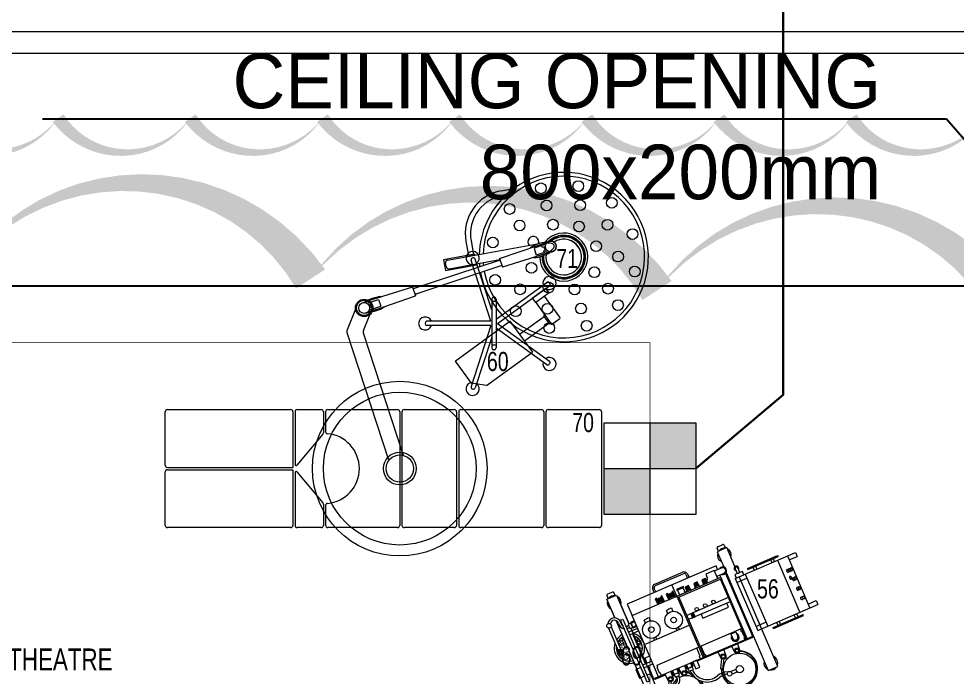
# Model space of a CAD drawing. Header units: metres. Extents: x 75097 to 220695, y -1557923 to -1361206.
# Drawn here: x 101604 to 105905, y -1457029 to -1454014 of the extents above; entities that cross this region are included whole.
import ezdxf
from ezdxf import colors
from ezdxf.entities.mleader import LeaderData, LeaderLine
from ezdxf.math import Vec2, Vec3

# ---------------------------------------------------------------- set-up
doc = ezdxf.new("R2010")
doc.units = ezdxf.units.M
doc.layers.get('0').update_dxf_attribs({"lineweight": 0})
for name, color, linetype, lineweight in [('A-100 - Copy$0$72_EGR_BASE_TEXT', 8, 'Continuous', 0), ('A-100 - Copy$0$Medical Equipment and Furniture', 8, 'Continuous', 0), ('A-100 - Copy$0$Medical Equipment and Furniture1', 8, 'Continuous', 5), ('A-100 - Copy$0$Walls', 8, 'Continuous', 0), ('E-LG', 245, 'Continuous', 30)]:
    doc.layers.add(name, color=color, linetype=linetype, lineweight=lineweight)
doc.layers.add('A-100 - Copy$0$axes', color=8, linetype='Continuous')
doc.layers.add('E-POWR', color=7, linetype='Continuous', lineweight=9, true_color=0x4e7e3e)
doc.layers.add('REV 01', color=7, linetype='Continuous', lineweight=0, true_color=0xe41b4d)
doc.styles.add('A-100 - Copy$0$X3G_ENTITY_257CFD', font='swisscl.ttf', dxfattribs={"height": 200})
doc.styles.add('A-100 - Copy$0$X3G_ENTITY_2587EA', font='swisscl.ttf', dxfattribs={"height": 200})
doc.styles.get("Standard").update_dxf_attribs({"font": 'GOTHIC.TTF'})

# ---------------------------------------------------------------- blocks, each defined once
blk = doc.blocks.new('FLOOR BOX')
at = {"layer": 'E-POWR'}
h = blk.add_hatch(color=256, dxfattribs=at)
h.dxf.hatch_style = 1
h.paths.add_polyline_path([(0, 300), (0, 0), (300, 0), (300, 300)])
h.paths.add_polyline_path([(0, -300), (0, 0), (-300, 0), (-300, -300)])
blk.add_lwpolyline([(-300, 300), (300, 300), (300, -300), (-300, -300)], close=True, dxfattribs=at)
for points in [[(0, 300), (0, -300)], [(-300, 0), (300, 0)]]:
    blk.add_lwpolyline(points, dxfattribs=at)
blk = doc.blocks.new('A-100 - Copy$0$ANAESTHESIA UNIT')
at = {"layer": 'A-100 - Copy$0$Medical Equipment and Furniture'}
h = blk.add_hatch(dxfattribs=at)
h.set_pattern_fill('AR-CONC', color=256, scale=2, angle=-66.7122, style=0)
h.set_pattern_definition([(343.28783904, (128984.663, 1067359.114), (4.51858945, -13.67268625), [1.5, -16.5]), (288.287839, (128984.663, 1067359.114), (12.72111721, 8.49653767), [1.2, -13.2]), (33.739239, (128985.04, 1067357.975), (17.23970249, -5.17616198), [1.2748038, -14.02284224]), (339.472039, (128988.337, 1067360.695), (5.39800216, -20.9146258), [2.25, -24.75]), (29.923439, (128988.787, 1067358.953), (25.28552427, -9.46795977), [1.91220576, -21.03426]), (284.472039, (128988.337, 1067360.695), (25.28553167, -9.46794003), [1.8, -19.8]), (314.28783904, (128988.209, 1067358.463), (-2.67660245, -14.14905648), [1.5, -16.5]), (259.287839, (128988.209, 1067358.463), (15.24534301, 1.26391928), [1.2, -13.2]), (4.739239, (128987.986, 1067357.284), (12.56873042, -12.8851469), [1.2748038, -14.02284224]), (330.78783904, (128984.663, 1067359.114), (6.211610037, 2.40881148), [0, -13.04, 0, -13.4, 0, -13.25]), (300.78783904, (128984.663, 1067359.114), (9.325676027, -1.71412912), [0, -7.64, 0, -12.74, 0, -5.05]), (260.78783904, (128982.8996, 1067363.2107), (3.806593254, -9.984983427), [0, -5, 0, -15.6, 0, -20.7]), (250.78783904, (128982.109, 1067365.048), (6.450248727, -9.92195231), [0, -6.5, 0, -10.36, 0, -14.7])])
h.paths.add_polyline_path([(-837085.1, -413781, 0.202653), (-837131.8, -413781.3, 0.202653), (-837164.2, -413815)])
edge = h.paths.add_edge_path(flags=0)
edge.add_arc((-837088.9, -413877.5), 13.4, -66.7122, 113.2878)
edge.add_arc((-837088.9, -413877.5), 13.4, 113.2878, 293.2878)
edge = h.paths.add_edge_path()
edge.add_line((-837096.8, -413888.3), (-837114.7, -413896))
edge.add_arc((-837108.1, -413836.4), 60, 263.7134, 377.5769)
edge.add_line((-837050.9, -413818.3), (-837160.6, -413865.5))
edge.add_arc((-837108.1, -413836.4), 60, 208.9988, 243.3545)
edge.add_line((-837135, -413890), (-837102.1, -413875.9))
edge.add_arc((-837088.9, -413877.5), 13.4, 172.8709, 233.7048)
for p, q in [((-837023.9, -413155.9), (-837435.3, -413333)), ((-837005, -413199.8), (-837023.9, -413155.9)), ((-837454.1, -413393.1), (-837005, -413199.8)), ((-837450.3, -413396), (-837162.3, -413272)), ((-837149.7, -413301.2), (-837163.9, -413268.2)), ((-837161.1, -413274.7), (-837156.2, -413272.6)), ((-837156.2, -413272.6), (-837047.5, -413525.2)), ((-837444.2, -413312.2), (-837459.5, -413318.8)), ((-837429.1, -413347.3), (-837444.2, -413312.2)), ((-837151.8, -413296.3), (-837424.9, -413413.8)), ((-837422.8, -413418.8), (-837149.7, -413301.2)), ((-837187.6, -413321.9), (-837157.8, -413309)), ((-837157.8, -413309), (-837156.3, -413312.6)), ((-837156.3, -413312.6), (-837149.2, -413309.5)), ((-837149.2, -413309.5), (-837152.3, -413302.3)), ((-837149.7, -413301.2), (-837151.8, -413296.3)), ((-837067.5, -413492.1), (-837149.7, -413301.2)), ((-837481.4, -413352.8), (-837568.3, -413390.2)), ((-837454.4, -413330.7), (-837476, -413340)), ((-837470.9, -413351.7), (-837449.3, -413342.4)), ((-837459.5, -413318.8), (-837444.4, -413353.8)), ((-837449.3, -413342.4), (-837454.4, -413330.7)), ((-837444.4, -413353.8), (-837429.1, -413347.3)), ((-837116.1, -413513), (-837198.2, -413322.1)), ((-837192.3, -413319.6), (-837189.2, -413326.8)), ((-837189.2, -413326.8), (-837186.1, -413325.4)), ((-837186.1, -413325.4), (-837187.6, -413321.9)), ((-837181.7, -413350.7), (-837185.3, -413352.2)), ((-837182.6, -413348.6), (-837162.1, -413339.7)), ((-837172.6, -413371.9), (-837182.6, -413348.6)), ((-837132, -413342.3), (-837100.2, -413332.1)), ((-837120, -413370.1), (-837090.7, -413354.1)), ((-837000.4, -413372.5), (-837011.1, -413347.6)), ((-836988, -413367.1), (-836998.7, -413342.2)), ((-837579.6, -413402), (-837565.8, -413396.1)), ((-837568.3, -413390.2), (-837549.4, -413434.1)), ((-837549.4, -413434.1), (-837479.7, -413404.1)), ((-837454.1, -413393.1), (-837416.4, -413376.8)), ((-837450.1, -413402.9), (-837436.1, -413435.7)), ((-837371, -413390.6), (-837404.3, -413405)), ((-837339.7, -413383), (-837257.5, -413573.9)), ((-837320.5, -413374.7), (-837238.4, -413565.6)), ((-837173.8, -413369), (-837177.4, -413370.5)), ((-837172.6, -413371.9), (-837152, -413363.1)), ((-837105, -413405.1), (-837073.2, -413394.8)), ((-837013.6, -413408), (-837058.5, -413401.3)), ((-837572.3, -413431.6), (-837582.2, -413408.6)), ((-837552, -413428.2), (-837565.7, -413434.2)), ((-837467.4, -413432.1), (-837484.2, -413439.4)), ((-837484.2, -413439.4), (-837309.1, -413846.3)), ((-837461.2, -413446.5), (-837475.3, -413413.8)), ((-837426.6, -413431.6), (-837462.9, -413447.2)), ((-837462.9, -413447.2), (-837446.1, -413486.3)), ((-837436.1, -413435.7), (-837461.2, -413446.5)), ((-837432.7, -413417.2), (-837442.2, -413421.3)), ((-837432.7, -413417.2), (-837424.9, -413413.8)), ((-837257.6, -413824.2), (-837432.7, -413417.2)), ((-837345.6, -413619.7), (-837432.7, -413417.2)), ((-837424.9, -413413.8), (-837422.8, -413418.8)), ((-837424.9, -413413.8), (-837337.7, -413616.3)), ((-837093, -413432.9), (-837063.7, -413416.9)), ((-837060.6, -413414.5), (-837014.3, -413418.2)), ((-837014.3, -413418.2), (-837013.6, -413408)), ((-837014.3, -413418.2), (-837014, -413413.7)), ((-837446.1, -413486.3), (-837432.1, -413480.3)), ((-837412.1, -413480.6), (-837427.3, -413488.2)), ((-837427.3, -413488.2), (-837420.4, -413504.1)), ((-837426.6, -413489.8), (-837411.3, -413482.6)), ((-837425.4, -413492.6), (-837410, -413485.6)), ((-837423.8, -413496.2), (-837408.3, -413489.5)), ((-837404.5, -413498.4), (-837412.1, -413480.6)), ((-837412.1, -413480.6), (-837403.9, -413499.6)), ((-837080.3, -413489.1), (-837073.2, -413486)), ((-837078.8, -413492.6), (-837080.3, -413489.1)), ((-837073.2, -413486), (-837070.1, -413493.2)), ((-837422.3, -413499.8), (-837406.7, -413493.3)), ((-837421.1, -413502.6), (-837405.3, -413496.4)), ((-837420.4, -413504.1), (-837404.5, -413498.4)), ((-837396, -413518.2), (-837411.1, -413525.8)), ((-837411.1, -413525.8), (-837404.2, -413541.7)), ((-837410.4, -413527.3), (-837395.1, -413520.1)), ((-837409.2, -413530.1), (-837393.8, -413523.2)), ((-837407.7, -413533.7), (-837392.2, -413527)), ((-837406.1, -413537.3), (-837390.5, -413530.9)), ((-837403.9, -413499.6), (-837398.3, -413497.2)), ((-837390.9, -413514.5), (-837396.5, -413516.9)), ((-837396.5, -413516.9), (-837387.8, -413537.2)), ((-837388.3, -413535.9), (-837396, -413518.2)), ((-837382.1, -413534.8), (-837390.9, -413514.5)), ((-837345.6, -413619.7), (-837064.6, -413498.8)), ((-837340.6, -413609.6), (-837067.5, -413492.1)), ((-837117.6, -413509.4), (-837078.8, -413492.6)), ((-837029.9, -413709.8), (-837112, -413519.2)), ((-837070.8, -413511.7), (-837108.3, -413527.8)), ((-837069.5, -413514.8), (-837070.8, -413511.7)), ((-837059.6, -413510.5), (-837069.5, -413514.8)), ((-837059.6, -413510.5), (-837067.5, -413492.1)), ((-837059.6, -413510.5), (-836982.6, -413689.5)), ((-837020.9, -413513.8), (-837052.4, -413527.3)), ((-837052.4, -413527.3), (-837044.4, -413545.8)), ((-837044.4, -413545.8), (-837013, -413532.2)), ((-837013, -413532.2), (-837020.9, -413513.8)), ((-837448.5, -413570.7), (-837431, -413563.1)), ((-837445.1, -413577.5), (-837427.9, -413570.1)), ((-837404.9, -413540.1), (-837389.2, -413534)), ((-837404.2, -413541.7), (-837388.3, -413535.9)), ((-837379.1, -413557.4), (-837394.2, -413565)), ((-837394.2, -413565), (-837387.3, -413580.9)), ((-837393.5, -413566.6), (-837378.2, -413559.4)), ((-837392.3, -413569.4), (-837376.9, -413562.5)), ((-837390.8, -413573), (-837375.3, -413566.3)), ((-837389.2, -413576.6), (-837373.6, -413570.2)), ((-837388, -413579.4), (-837372.3, -413573.2)), ((-837387.8, -413537.2), (-837382.1, -413534.8)), ((-837387.3, -413580.9), (-837371.4, -413575.2)), ((-837374, -413553.7), (-837379.6, -413556.2)), ((-837379.6, -413556.2), (-837370.9, -413576.4)), ((-837371.4, -413575.2), (-837379.1, -413557.4)), ((-837365.2, -413574), (-837374, -413553.7)), ((-837370.9, -413576.4), (-837365.2, -413574)), ((-837255.5, -413536.7), (-837266, -413542.1)), ((-837266, -413542.1), (-837261.3, -413553.2)), ((-837265.6, -413543.2), (-837254.9, -413538.1)), ((-837264.7, -413545.1), (-837253.9, -413540.3)), ((-837263.7, -413547.6), (-837252.8, -413543)), ((-837262.6, -413550.1), (-837251.6, -413545.7)), ((-837261.7, -413552.1), (-837250.7, -413547.8)), ((-837261.3, -413553.2), (-837250.1, -413549.2)), ((-837251.9, -413534.2), (-837255.8, -413535.9)), ((-837255.8, -413535.9), (-837249.7, -413550.1)), ((-837250.1, -413549.2), (-837255.5, -413536.7)), ((-837245.8, -413548.4), (-837251.9, -413534.2)), ((-837249.7, -413550.1), (-837245.8, -413548.4)), ((-837124.7, -413767), (-837212.7, -413562.5)), ((-837041.6, -413552.3), (-837026.4, -413545.7)), ((-837039.8, -413556.6), (-837024.5, -413550)), ((-837039.5, -413543.7), (-837036.7, -413550.2)), ((-837031.9, -413574.7), (-837016.7, -413568.2)), ((-837030.1, -413579), (-837014.9, -413572.4)), ((-837028, -413584), (-836996.2, -413573.7)), ((-837013.8, -413569.4), (-837023.4, -413547)), ((-837010.1, -413543.1), (-837022.7, -413548.5)), ((-837022.7, -413548.5), (-837014.4, -413567.9)), ((-837014.4, -413567.9), (-837001.8, -413562.4)), ((-837001.8, -413562.4), (-837010.1, -413543.1)), ((-836981.9, -413544.2), (-837004.5, -413576.4)), ((-836974.2, -413536.5), (-837001.3, -413575.4)), ((-837401.2, -413720), (-837455.9, -413592.8)), ((-837394.2, -413717), (-837448.9, -413589.8)), ((-837386.2, -413587.6), (-837389.7, -413589.2)), ((-837389.7, -413589.2), (-837376.3, -413620.3)), ((-837372.8, -413618.8), (-837386.2, -413587.6)), ((-837362.4, -413580.5), (-837385, -413590.3)), ((-837385, -413590.3), (-837373.9, -413616.1)), ((-837376.3, -413620.3), (-837372.8, -413618.8)), ((-837373.9, -413616.1), (-837351.3, -413606.4)), ((-837351.3, -413606.4), (-837362.4, -413580.5)), ((-837337.7, -413616.3), (-837345.6, -413619.7)), ((-837016, -413611.8), (-836986.7, -413595.8)), ((-837014.3, -413615.8), (-836999, -413609.2)), ((-837012.5, -413620), (-836997.2, -413613.5)), ((-837011.3, -413609.2), (-837009.4, -413613.6)), ((-836992.3, -413610.7), (-836996.5, -413601.1)), ((-836986.4, -413632.9), (-836996.1, -413610.5)), ((-836982.8, -413606.6), (-836995.4, -413612)), ((-836995.4, -413612), (-836987.1, -413631.3)), ((-836974.5, -413625.9), (-836982.8, -413606.6)), ((-836896.4, -413614.1), (-836907.1, -413589.3)), ((-836884, -413608.8), (-836894.7, -413583.9)), ((-837345.6, -413619.7), (-837397.1, -413641.9)), ((-837343, -413625.7), (-837368.9, -413636.9)), ((-837368.9, -413636.9), (-837366.6, -413642)), ((-837366.6, -413642), (-837340.8, -413630.9)), ((-837345.9, -413634.6), (-837361, -413642.2)), ((-837361, -413642.2), (-837354.1, -413658.1)), ((-837360.3, -413643.8), (-837345, -413636.5)), ((-837359.1, -413646.6), (-837343.7, -413639.6)), ((-837332, -413651.2), (-837357.9, -413662.3)), ((-837357.9, -413662.3), (-837355.7, -413667.5)), ((-837357.6, -413650.2), (-837342, -413643.5)), ((-837356, -413653.7), (-837340.4, -413647.3)), ((-837355.7, -413667.5), (-837329.8, -413656.3)), ((-837354.8, -413656.5), (-837339.1, -413650.4)), ((-837354.1, -413658.1), (-837338.2, -413652.4)), ((-837337.7, -413653.6), (-837346.4, -413633.3)), ((-837338.2, -413652.4), (-837345.9, -413634.6)), ((-837340.8, -413630.9), (-837343, -413625.7)), ((-837329.8, -413656.3), (-837332, -413651.2)), ((-837276.8, -413636.9), (-837290.2, -413642.6)), ((-837266.8, -413660.2), (-837280.1, -413665.9)), ((-837199.2, -413830.1), (-836806.4, -413661)), ((-837004.6, -413638.2), (-836989.4, -413631.7)), ((-837002.8, -413642.5), (-836987.5, -413635.9)), ((-837000.9, -413646.8), (-836969.2, -413636.5)), ((-836997.9, -413640.4), (-836995.8, -413645.1)), ((-836989, -413674.6), (-836959.7, -413658.6)), ((-836987.1, -413631.3), (-836974.5, -413625.9)), ((-836980.1, -413639.2), (-836984, -413630)), ((-836978.2, -413639.4), (-836980.1, -413639.2)), ((-836956.6, -413656.2), (-836910.3, -413659.8)), ((-836933.9, -413646), (-836954.5, -413643)), ((-836910.3, -413659.8), (-836910, -413655.4)), ((-836806.4, -413661), (-836787.6, -413704.9)), ((-837321.3, -413676), (-837347.2, -413687.2)), ((-837347.2, -413687.2), (-837345, -413692.3)), ((-837345, -413692.3), (-837319.1, -413681.2)), ((-837324.2, -413684.9), (-837339.3, -413692.5)), ((-837339.3, -413692.5), (-837332.5, -413708.4)), ((-837338.7, -413694), (-837323.4, -413686.8)), ((-837337.5, -413696.9), (-837322.1, -413689.9)), ((-837310.4, -413701.5), (-837336.3, -413712.6)), ((-837335.9, -413700.4), (-837320.4, -413693.8)), ((-837334.4, -413704), (-837318.7, -413697.6)), ((-837333.2, -413706.8), (-837317.4, -413700.7)), ((-837332.5, -413708.4), (-837316.6, -413702.6)), ((-837316, -413703.9), (-837324.8, -413683.6)), ((-837316.6, -413702.6), (-837324.2, -413684.9)), ((-837319.1, -413681.2), (-837321.3, -413676)), ((-837308.2, -413706.6), (-837310.4, -413701.5)), ((-836976.6, -413703.3), (-837257.6, -413824.2)), ((-836787.6, -413704.9), (-837233.9, -413897)), ((-836991.1, -413696.9), (-837019.9, -413709.3)), ((-836982.6, -413689.5), (-836992.5, -413693.7)), ((-836992.5, -413693.7), (-836991.1, -413696.9)), ((-836984.3, -413672), (-836963.5, -413720.2)), ((-836982.6, -413689.5), (-836964.5, -413731.5)), ((-837365.2, -413715.8), (-837380.5, -413722.4)), ((-837362.2, -413722.8), (-837377.5, -413729.4)), ((-837336.3, -413712.6), (-837334, -413717.8)), ((-837334, -413717.8), (-837308.2, -413706.6)), ((-837232.8, -413739.1), (-837246.2, -413744.8)), ((-837240.6, -413866.1), (-836956.7, -413743.9)), ((-837071.7, -413744.2), (-837059.5, -413772.4)), ((-837035.9, -413728.8), (-837048.2, -413734.1)), ((-837048.2, -413734.1), (-837030.3, -413775.6)), ((-837018, -413770.3), (-837035.9, -413728.8)), ((-837021.3, -413706.1), (-837029.9, -413709.8)), ((-837026.4, -413750.7), (-836967.2, -413725.2)), ((-837025, -413754), (-836991.8, -413739.7)), ((-837019.9, -413709.3), (-837021.3, -413706.1)), ((-836984.8, -413756), (-836993.2, -413736.4)), ((-836963.5, -413720.2), (-836968.4, -413722.4)), ((-836956.7, -413743.9), (-836952.3, -413754.2)), ((-836952.3, -413754.2), (-837236.2, -413876.4)), ((-837222.8, -413762.4), (-837236.1, -413768.2)), ((-837036, -413762.3), (-837175.2, -413822.2)), ((-837062.2, -413766.1), (-837038.7, -413756)), ((-837030.3, -413775.6), (-837018, -413770.3)), ((-836980.3, -413766.2), (-837019.9, -413783.2)), ((-837019.9, -413783.2), (-837009.6, -413807.2)), ((-837011.9, -413801.8), (-836972.3, -413784.8)), ((-837009.6, -413807.2), (-836970, -413790.2)), ((-836970, -413790.2), (-836980.3, -413766.2)), ((-837309.1, -413846.3), (-837257.6, -413824.2)), ((-837206.8, -413802.3), (-837233.5, -413813.8)), ((-837233.5, -413813.8), (-837227, -413829.1)), ((-837229.3, -413812), (-837222.7, -413827.2)), ((-837223.9, -413830.2), (-837201.5, -413820.5)), ((-837203.1, -413821.2), (-837222.4, -413829.5)), ((-837222.4, -413829.5), (-837216.9, -413842.2)), ((-837216.9, -413842.2), (-837197.6, -413833.8)), ((-837211.1, -413804.2), (-837204.5, -413819.4)), ((-837206.8, -413802.3), (-837200.2, -413817.6)), ((-837197.6, -413833.8), (-837203.1, -413821.2)), ((-837187.4, -413794), (-837198.5, -413798.8)), ((-837198.5, -413798.8), (-837180.6, -413840.3)), ((-837169.5, -413835.5), (-837187.4, -413794)), ((-837350.9, -413895.4), (-837217.9, -413838.1)), ((-837350.9, -413895.4), (-837218.6, -413838.4)), ((-837350.9, -413895.4), (-837281.2, -413865.4)), ((-837236.2, -413876.4), (-837240.6, -413866.1)), ((-837205.2, -413920.2), (-837102.1, -413875.9)), ((-837180.6, -413840.3), (-837169.5, -413835.5)), ((-837364.8, -413913.7), (-837354.9, -413936.7)), ((-837348.4, -413901.2), (-837362.2, -413907.2)), ((-837332, -413939.3), (-837350.9, -413895.4)), ((-837245.1, -413901.9), (-837332, -413939.3)), ((-837246.4, -413902.4), (-837332, -413939.3)), ((-837199.8, -413932.7), (-837096.8, -413888.3)), ((-837348.3, -413939.3), (-837334.5, -413933.4))]:
    blk.add_line(p, q, dxfattribs=at)
for points in [[(-837313.8, -413390.4), (-837263.1, -413508), (-837245.4, -413500.4), (-837296, -413382.8)], [(-837193.2, -413608), (-837188.5, -413618.7), (-837197.7, -413622.7), (-837202.3, -413611.9)], [(-837144.3, -413721.5), (-837148.9, -413710.8), (-837158.1, -413714.7), (-837153.5, -413725.5)]]:
    blk.add_lwpolyline(points, close=True, dxfattribs=at)
for centre, radius in [((-837011, -413330.9), 74.5), ((-837011, -413330.9), 16.7), ((-837096.5, -413343.5), 12.1), ((-837096.5, -413343.5), 7.8), ((-837069.5, -413406.3), 12.1), ((-837069.5, -413406.3), 7.8), ((-836990.9, -413377.4), 10.7), ((-837319.3, -413451.2), 8.23), ((-837303.1, -413488.7), 8.23), ((-837286.2, -413528), 8.23), ((-836992.5, -413585.2), 12.1), ((-836906.9, -413572.5), 16.7), ((-837236.8, -413633.5), 40.2), ((-836992.5, -413585.2), 7.8), ((-836886.9, -413619.1), 10.7), ((-837236.8, -413633.5), 12.7), ((-836965.5, -413648), 12.1), ((-836965.5, -413648), 7.8), ((-837192.8, -413735.7), 40.2), ((-837192.8, -413735.7), 12.7), ((-837088.9, -413877.5), 13.4), ((-837088.9, -413877.5), 10.4), ((-837088.9, -413877.5), 7.39), ((-837088.9, -413877.5), 4.39), ((-837210.1, -413929.7), 10.7)]:
    blk.add_circle(centre, radius, dxfattribs=at)
for centre, radius, start, end in [((-837039.8, -413188.7), 32, 71.503, 155.0727), ((-837039.8, -413188.7), 32, 352.8615, 53.7142), ((-837039.8, -413188.7), 32, 251.503, 335.0727), ((-837011.7, -413331.8), 83.3, 268.4121, 179.8511), ((-837011.7, -413331.8), 81.3, 268.4121, 180.1446), ((-837473.5, -413345.9), 10.6, 60.399, 346.1767), ((-837473.5, -413345.9), 6.39, 113.2878, 293.2878), ((-837157, -413351.4), 18.2, 247.616, 158.9597), ((-837157, -413351.4), 15.5, 258.4019, 148.1738), ((-837157, -413351.4), 12.7, 293.2878, 113.2878), ((-837577.6, -413406.6), 5, 113.2878, 203.2878), ((-837533.5, -413401.2), 32, 172.8615, 233.7142), ((-837533.5, -413401.2), 32, 71.503, 155.0727), ((-837462.7, -413408.4), 17.5, 344.6466, 241.9291), ((-837462.7, -413408.4), 13.7, 23.2878, 203.2878), ((-836921.1, -413382.4), 78.1, 184.2066, 220.0922), ((-836921.1, -413382.4), 67.1, 184.2066, 220.0922), ((-837567.7, -413429.6), 5, 203.2878, 293.2878), ((-837533.5, -413401.2), 32, 251.503, 335.0727), ((-837037.2, -413480.1), 73.6, 293.2878, 40.0922), ((-837037.2, -413480.1), 84.6, 293.2878, 40.0922), ((-837422.5, -413502.8), 24.5, 28.0216, 113.2878), ((-836907.7, -413573.5), 83.3, 268.4121, 126.0373), ((-836906.9, -413572.5), 74.5, 284.0964, 207.5657), ((-836907.7, -413573.5), 81.3, 271.6541, 128.1132), ((-837439.8, -413585.9), 17.5, 119.8078, 203.2878), ((-837025.5, -413547.9), 2.32, 296.0546, 110.5211), ((-837040, -413567.4), 23.3, 358.1142, 48.4615), ((-837015.9, -413570.4), 2.32, 296.0546, 110.5211), ((-837439.8, -413585.9), 9.86, 121.9774, 203.2878), ((-836998.2, -413611.4), 2.32, 296.0546, 110.5211), ((-837012.6, -413630.9), 23.3, 358.1142, 48.4615), ((-836962.2, -413637.6), 32.5, 11.9518, 125.1185), ((-836962.2, -413637.6), 21.5, 11.9518, 127.577), ((-836906.9, -413572.5), 74.5, 216.3512, 245.1224), ((-837236.8, -413633.5), 54.2, 189.7282, 216.8474), ((-836988.6, -413633.8), 2.32, 296.0546, 110.5211), ((-836911.9, -413625.1), 30.3, 195.3518, 349.2952), ((-836911.9, -413625.1), 19.3, 197.3526, 349.2548), ((-836822.4, -413693.9), 32, 71.503, 155.0727), ((-836822.4, -413693.9), 32, 352.8615, 53.7142), ((-837384.6, -413712.9), 18, 203.247, 293.2878), ((-837384.6, -413712.9), 10.4, 203.234, 293.2878), ((-837192.8, -413735.7), 54.2, 189.7282, 216.8474), ((-836822.4, -413693.9), 32, 251.503, 335.0727), ((-837108.1, -413836.4), 70, 59.9654, 166.6103), ((-837108.1, -413836.4), 60, 67.4637, 159.112), ((-837224.9, -413828.1), 2.32, 206.0546, 20.5211), ((-837221.9, -413804), 23.3, 268.1142, 318.4615), ((-837202.4, -413818.4), 2.32, 206.0546, 20.5211), ((-837108.1, -413836.4), 70, 251.4874, 18.3949), ((-837108.1, -413836.4), 60, 263.7134, 17.5769), ((-837316.1, -413906.4), 32, 71.503, 155.0727), ((-837216, -413904.8), 30.5, 105.5979, 263.7592), ((-837228.7, -413854.5), 21.5, 281.9518, 330.3464), ((-837228.7, -413854.5), 32.5, 281.9518, 351.4347), ((-837228.7, -413854.5), 21.5, 7.1709, 37.577), ((-837228.7, -413854.5), 32.5, 12.7094, 35.1185), ((-837108.1, -413836.4), 70, 208.1808, 236.7732), ((-837108.1, -413836.4), 60, 208.9988, 243.3545), ((-837360.2, -413911.8), 5, 113.2878, 203.2878), ((-837316.1, -413906.4), 32, 172.8615, 233.7142), ((-837316.1, -413906.4), 32, 251.503, 335.0727), ((-837216.2, -413904.7), 19.3, 107.3526, 259.2548), ((-837350.3, -413934.7), 5, 203.2878, 293.2878)]:
    blk.add_arc(centre, radius, start, end, dxfattribs=at)
blk = doc.blocks.new('A-100 - Copy$0$ME17423-P')
at = {"layer": 'A-100 - Copy$0$Medical Equipment and Furniture1'}
for p, q in [((0.26, 0), (0, 0)), ((0, 0), (0, -0.3)), ((0.02, 0), (0.02, -0.05)), ((0.24, 0), (0.24, -0.05)), ((0.26, 0), (0.26, -0.3)), ((0.24, -0.02), (0.02, -0.02)), ((-0.02, -0.07), (-0.02, -0.22)), ((-0.02, -0.07), (-0.015, -0.07)), ((-0.015, -0.07), (-0.015, -0.22)), ((0.26, -0.05), (0, -0.05)), ((0.275, -0.07), (0.275, -0.22)), ((0.28, -0.07), (0.275, -0.07)), ((0.28, -0.07), (0.28, -0.22)), ((-0.015, -0.095), (0, -0.095)), ((-0.015, -0.1075), (0, -0.1075)), ((0.275, -0.095), (0.26, -0.095)), ((0.275, -0.1075), (0.26, -0.1075)), ((-0.015, -0.1825), (0, -0.1825)), ((-0.015, -0.195), (0, -0.195)), ((0.26, -0.21), (0, -0.21)), ((0.275, -0.1825), (0.26, -0.1825)), ((0.275, -0.195), (0.26, -0.195)), ((-0.02, -0.22), (-0.015, -0.22)), ((0.28, -0.22), (0.275, -0.22)), ((0.26, -0.26), (0, -0.26)), ((0.02, -0.3), (0, -0.3)), ((0.02, -0.26), (0.02, -0.3)), ((0.24, -0.26), (0.24, -0.3)), ((0.26, -0.3), (0.24, -0.3))]:
    blk.add_line(p, q, dxfattribs=at)
for points in [[(0.0623, -0.2435, -0.14448), (0.0618, -0.2451, -0.107176), (0.0603, -0.2466, -0.077753), (0.0582, -0.2475, -0.064938), (0.0555, -0.2479, -0.064938), (0.0528, -0.2475, -0.077753), (0.0508, -0.2466, -0.107176), (0.0492, -0.2451, -0.14448), (0.0488, -0.2435, -0.14448), (0.0492, -0.242, -0.107176), (0.0508, -0.2405, -0.077753), (0.0528, -0.2396, -0.064938), (0.0555, -0.2392, -0.064938), (0.0582, -0.2396, -0.077753), (0.0603, -0.2405, -0.107176), (0.0618, -0.242, -0.14448)], [(0.0623, -0.2529, -0.14448), (0.0618, -0.2544, -0.107176), (0.0603, -0.2559, -0.077753), (0.0582, -0.2568, -0.064938), (0.0555, -0.2572, -0.064938), (0.0528, -0.2568, -0.077753), (0.0508, -0.2559, -0.107176), (0.0492, -0.2544, -0.14448), (0.0488, -0.2529, -0.14448), (0.0492, -0.2513, -0.107176), (0.0508, -0.2498, -0.077753), (0.0528, -0.2489, -0.064938), (0.0555, -0.2485, -0.064938), (0.0582, -0.2489, -0.077753), (0.0603, -0.2498, -0.107176), (0.0618, -0.2513, -0.14448)]]:
    blk.add_lwpolyline(points, format="xyb", close=True, dxfattribs=at)
for centre, radius, start, end in [((0.0991, -0.2435), 0.00284, 147.1153, 180), ((0.0991, -0.2435), 0.00284, 180, 212.8847), ((0.0991, -0.2529), 0.00284, 147.1153, 180), ((0.0991, -0.2529), 0.00284, 180, 212.8847), ((0.101, -0.2447), 0.00507, 122.6457, 147.1153), ((0.101, -0.2423), 0.00507, 212.8847, 237.3543), ((0.101, -0.2541), 0.00507, 122.6457, 147.1153), ((0.101, -0.2517), 0.00507, 212.8847, 237.3543), ((0.1022, -0.2467), 0.00735, 104.8618, 122.6457), ((0.1022, -0.2404), 0.00735, 237.3543, 255.1382), ((0.1022, -0.256), 0.00735, 104.8618, 122.6457), ((0.1022, -0.2497), 0.00735, 237.3543, 255.1382), ((0.103, -0.2497), 0.0105, 90, 104.8618), ((0.103, -0.2374), 0.0105, 255.1382, 270), ((0.103, -0.259), 0.0105, 90, 104.8618), ((0.103, -0.2467), 0.0105, 255.1382, 270), ((0.103, -0.2497), 0.0105, 75.1382, 90), ((0.103, -0.2374), 0.0105, 270, 284.8618), ((0.103, -0.259), 0.0105, 75.1382, 90), ((0.103, -0.2467), 0.0105, 270, 284.8618), ((0.1039, -0.2467), 0.00735, 57.3543, 75.1382), ((0.1039, -0.2404), 0.00735, 284.8618, 302.6457), ((0.1039, -0.256), 0.00735, 57.3543, 75.1382), ((0.1039, -0.2497), 0.00735, 284.8618, 302.6457), ((0.1051, -0.2447), 0.00507, 32.8847, 57.3543), ((0.1051, -0.2423), 0.00507, 302.6457, 327.1153), ((0.1051, -0.2541), 0.00507, 32.8847, 57.3543), ((0.1051, -0.2517), 0.00507, 302.6457, 327.1153), ((0.107, -0.2435), 0.00284, 0, 32.8847), ((0.107, -0.2435), 0.00284, 327.1153, 360), ((0.107, -0.2529), 0.00284, 0, 32.8847), ((0.107, -0.2529), 0.00284, 327.1153, 360), ((0.1475, -0.2435), 0.00284, 147.1153, 180), ((0.1475, -0.2435), 0.00284, 180, 212.8847), ((0.1475, -0.2529), 0.00284, 147.1153, 180), ((0.1475, -0.2529), 0.00284, 180, 212.8847), ((0.1494, -0.2447), 0.00507, 122.6457, 147.1153), ((0.1494, -0.2423), 0.00507, 212.8847, 237.3543), ((0.1494, -0.2541), 0.00507, 122.6457, 147.1153), ((0.1494, -0.2517), 0.00507, 212.8847, 237.3543), ((0.1506, -0.2467), 0.00735, 104.8618, 122.6457), ((0.1506, -0.2404), 0.00735, 237.3543, 255.1382), ((0.1506, -0.256), 0.00735, 104.8618, 122.6457), ((0.1506, -0.2497), 0.00735, 237.3543, 255.1382), ((0.1514, -0.2497), 0.0105, 90, 104.8618), ((0.1514, -0.2374), 0.0105, 255.1382, 270), ((0.1514, -0.259), 0.0105, 90, 104.8618), ((0.1514, -0.2467), 0.0105, 255.1382, 270), ((0.1514, -0.2497), 0.0105, 75.1382, 90), ((0.1514, -0.2374), 0.0105, 270, 284.8618), ((0.1514, -0.259), 0.0105, 75.1382, 90), ((0.1514, -0.2467), 0.0105, 270, 284.8618), ((0.1522, -0.2467), 0.00735, 57.3543, 75.1382), ((0.1522, -0.2404), 0.00735, 284.8618, 302.6457), ((0.1522, -0.256), 0.00735, 57.3543, 75.1382), ((0.1522, -0.2497), 0.00735, 284.8618, 302.6457), ((0.1585, -0.2342), 0.00284, 147.1153, 180), ((0.1585, -0.2342), 0.00284, 180, 212.8847), ((0.1604, -0.2354), 0.00507, 122.6457, 147.1153), ((0.1604, -0.233), 0.00507, 212.8847, 237.3543), ((0.1534, -0.2447), 0.00507, 32.8847, 57.3543), ((0.1534, -0.2423), 0.00507, 302.6457, 327.1153), ((0.1534, -0.2541), 0.00507, 32.8847, 57.3543), ((0.1534, -0.2517), 0.00507, 302.6457, 327.1153), ((0.1616, -0.2373), 0.00735, 104.8618, 122.6457), ((0.1616, -0.2311), 0.00735, 237.3543, 255.1382), ((0.1553, -0.2435), 0.00284, 0, 32.8847), ((0.1553, -0.2435), 0.00284, 327.1153, 360), ((0.1553, -0.2529), 0.00284, 0, 32.8847), ((0.1553, -0.2529), 0.00284, 327.1153, 360), ((0.1624, -0.2404), 0.0105, 90, 104.8618), ((0.1624, -0.228), 0.0105, 255.1382, 270), ((0.1624, -0.2404), 0.0105, 75.1382, 90), ((0.1624, -0.228), 0.0105, 270, 284.8618), ((0.1632, -0.2373), 0.00735, 57.3543, 75.1382), ((0.1632, -0.2311), 0.00735, 284.8618, 302.6457), ((0.1645, -0.2354), 0.00507, 32.8847, 57.3543), ((0.1645, -0.233), 0.00507, 302.6457, 327.1153), ((0.1663, -0.2342), 0.00284, 0, 32.8847), ((0.1663, -0.2342), 0.00284, 327.1153, 0), ((0.1927, -0.2342), 0.00284, 147.1153, 180), ((0.1927, -0.2342), 0.00284, 180, 212.8847), ((0.1927, -0.2435), 0.00284, 147.1153, 180), ((0.1927, -0.2435), 0.00284, 180, 212.8847), ((0.1927, -0.2529), 0.00284, 147.1153, 180), ((0.1927, -0.2529), 0.00284, 180, 212.8847), ((0.1945, -0.2354), 0.00507, 122.6457, 147.1153), ((0.1945, -0.233), 0.00507, 212.8847, 237.3543), ((0.1945, -0.2447), 0.00507, 122.6457, 147.1153), ((0.1945, -0.2423), 0.00507, 212.8847, 237.3543), ((0.1945, -0.2541), 0.00507, 122.6457, 147.1153), ((0.1945, -0.2517), 0.00507, 212.8847, 237.3543), ((0.1958, -0.2373), 0.00735, 104.8618, 122.6457), ((0.1958, -0.2311), 0.00735, 237.3543, 255.1382), ((0.1958, -0.2467), 0.00735, 104.8618, 122.6457), ((0.1958, -0.2404), 0.00735, 237.3543, 255.1382), ((0.1958, -0.256), 0.00735, 104.8618, 122.6457), ((0.1958, -0.2497), 0.00735, 237.3543, 255.1382), ((0.1966, -0.2404), 0.0105, 90, 104.8618), ((0.1966, -0.228), 0.0105, 255.1382, 270), ((0.1966, -0.2497), 0.0105, 90, 104.8618), ((0.1966, -0.2374), 0.0105, 255.1382, 270), ((0.1966, -0.259), 0.0105, 90, 104.8618), ((0.1966, -0.2467), 0.0105, 255.1382, 270), ((0.1966, -0.2404), 0.0105, 75.1382, 90), ((0.1966, -0.228), 0.0105, 270, 284.8618), ((0.1966, -0.2497), 0.0105, 75.1382, 90), ((0.1966, -0.2374), 0.0105, 270, 284.8618), ((0.1966, -0.259), 0.0105, 75.1382, 90), ((0.1966, -0.2467), 0.0105, 270, 284.8618), ((0.1974, -0.2373), 0.00735, 57.3543, 75.1382), ((0.1974, -0.2311), 0.00735, 284.8618, 302.6457), ((0.1974, -0.2467), 0.00735, 57.3543, 75.1382), ((0.1974, -0.2404), 0.00735, 284.8618, 302.6457), ((0.1974, -0.256), 0.00735, 57.3543, 75.1382), ((0.1974, -0.2497), 0.00735, 284.8618, 302.6457), ((0.1986, -0.2354), 0.00507, 32.8847, 57.3543), ((0.1986, -0.233), 0.00507, 302.6457, 327.1153), ((0.1986, -0.2447), 0.00507, 32.8847, 57.3543), ((0.1986, -0.2423), 0.00507, 302.6457, 327.1153), ((0.1986, -0.2541), 0.00507, 32.8847, 57.3543), ((0.1986, -0.2517), 0.00507, 302.6457, 327.1153), ((0.2005, -0.2342), 0.00284, 0, 32.8847), ((0.2005, -0.2342), 0.00284, 327.1153, 360), ((0.2005, -0.2435), 0.00284, 0, 32.8847), ((0.2005, -0.2435), 0.00284, 327.1153, 360), ((0.2005, -0.2529), 0.00284, 0, 32.8847), ((0.2005, -0.2529), 0.00284, 327.1153, 360)]:
    blk.add_arc(centre, radius, start, end, dxfattribs=at)
blk = doc.blocks.new('A-100 - Copy$0$CEILING LIGHT SINGLE ARM')
at = {"layer": 'A-100 - Copy$0$Medical Equipment and Furniture'}
for p, q in [((-838966.6, -414213.7), (-838967.7, -414216.8)), ((-838954.1, -414251.7), (-838966.6, -414213.7)), ((-838962.7, -414197.9), (-838963.1, -414203.4)), ((-838963.1, -414203.4), (-838963, -414209.2)), ((-838963, -414209.2), (-838962.3, -414215.4)), ((-838961.6, -414193.1), (-838962.7, -414197.9)), ((-838962.3, -414215.4), (-838961, -414221.8)), ((-838960, -414188.9), (-838961.6, -414193.1)), ((-838957.9, -414185.6), (-838960, -414188.9)), ((-838955.4, -414183.1), (-838957.9, -414185.6)), ((-838952.4, -414181.6), (-838955.4, -414183.1)), ((-838949.1, -414181.1), (-838952.4, -414181.6)), ((-838945.6, -414181.5), (-838949.1, -414181.1)), ((-838941.9, -414183), (-838945.6, -414181.5)), ((-838938.2, -414185.4), (-838941.9, -414183)), ((-838934.5, -414188.7), (-838938.2, -414185.4)), ((-838930.9, -414192.7), (-838934.5, -414188.7)), ((-838927.5, -414197.6), (-838930.9, -414192.7)), ((-838924.4, -414202.9), (-838927.5, -414197.6)), ((-838921.6, -414208.8), (-838924.4, -414202.9)), ((-838919.3, -414215), (-838923.6, -414216.4)), ((-838923.6, -414216.4), (-838908.3, -414262.9)), ((-838921.9, -414199), (-838909.4, -414237)), ((-838921.9, -414199), (-838919.2, -414200.8)), ((-838919.3, -414215), (-838921.6, -414208.8)), ((-838961, -414221.8), (-838959.2, -414228.1)), ((-838884.9, -414669.3), (-838960.4, -414249.9)), ((-838959.2, -414228.1), (-838954.9, -414226.7)), ((-838954.9, -414226.7), (-838939.6, -414273.2)), ((-838892.3, -414431.4), (-838954.1, -414251.7)), ((-838944.1, -414235.7), (-838951.2, -414238.1)), ((-838946.6, -414228.1), (-838929.5, -414222.5)), ((-838944.1, -414235.7), (-838946.6, -414228.1)), ((-838939.6, -414273.2), (-838908.3, -414262.9)), ((-838927, -414230.1), (-838929.5, -414222.5)), ((-838927, -414230.1), (-838919.8, -414227.8)), ((-838909.4, -414237), (-838852.4, -414418.2)), ((-838944.3, -414287.9), (-838940.9, -414290)), ((-838895.8, -414272), (-838897.3, -414275.7)), ((-839203, -414423.3), (-839212.9, -414364.9)), ((-839179.4, -414419.1), (-839179.4, -414419.1)), ((-838892.3, -414431.4), (-838852.4, -414418.2)), ((-838845.5, -414662.2), (-838887.4, -414429.8)), ((-838885.2, -414429), (-838753.9, -414828)), ((-838859.6, -414420.6), (-838728.3, -414819.5)), ((-838973.9, -414561.9), (-838911.4, -414550.6)), ((-838907.4, -414544.3), (-838912.3, -414545.2)), ((-838912.3, -414545.2), (-838906.1, -414579.7)), ((-838907.1, -414574.3), (-838911.4, -414550.6)), ((-838863.1, -414536.4), (-838868, -414537.3)), ((-838856.9, -414570.8), (-838863.1, -414536.4)), ((-838969.6, -414585.5), (-838907.1, -414574.3)), ((-838901.2, -414578.8), (-838906.1, -414579.7)), ((-838906.1, -414579.7), (-838901.2, -414578.8)), ((-838906.1, -414579.7), (-838886.6, -414687.9)), ((-838856.9, -414570.8), (-838861.8, -414571.7)), ((-838861.8, -414571.7), (-838856.9, -414570.8)), ((-838837.4, -414679.1), (-838856.9, -414570.8)), ((-838886.6, -414687.9), (-838837.4, -414679.1)), ((-838855.2, -414676.2), (-838871, -414679)), ((-838753.9, -414828), (-838762, -414803.3)), ((-838761.1, -414830.3), (-838721.2, -414817.2)), ((-838728.3, -414819.5), (-838736.4, -414794.9)), ((-838659.4, -414996.9), (-838721.2, -414817.2)), ((-838761.1, -414830.3), (-838704, -415011.6)), ((-837990.4, -414871.5), (-838549.7, -415055.5)), ((-837968.5, -414938), (-838552, -415130)), ((-838717.7, -414976.6), (-838716.2, -414972.9)), ((-838705.2, -414985.7), (-838673.9, -414975.3)), ((-838689.9, -415032.2), (-838705.2, -414985.7)), ((-838658.5, -415021.9), (-838673.9, -414975.3)), ((-838669.2, -414960.7), (-838672.6, -414958.6)), ((-838704, -415011.6), (-838696.5, -415034.4)), ((-838689.9, -415032.2), (-838696.5, -415034.4)), ((-838689.8, -415059.6), (-838696.5, -415034.4)), ((-838686.5, -415018.5), (-838693.6, -415020.8)), ((-838686.5, -415018.5), (-838684, -415026.1)), ((-838684, -415026.1), (-838666.9, -415020.4)), ((-838669.4, -415012.8), (-838662.3, -415010.5)), ((-838669.4, -415012.8), (-838666.9, -415020.4)), ((-838659.4, -414996.9), (-838651.9, -415019.7)), ((-838651.9, -415019.7), (-838658.5, -415021.9)), ((-838642.3, -415043.9), (-838651.9, -415019.7)), ((-838645.8, -415031.8), (-838646.4, -415033.6)), ((-838563.3, -415055.1), (-838635.1, -415026.4)), ((-838694.3, -415047.8), (-838692.7, -415048.8)), ((-838661.1, -415091.4), (-838565.7, -415129.6))]:
    blk.add_line(p, q, dxfattribs=at)
for centre, radius in [((-838832.7, -413811.9), 24.6), ((-839004.1, -413822.2), 24.6), ((-838901.1, -413888), 24.6), ((-838679.1, -413888.7), 24.6), ((-839147.4, -413916.9), 24.6), ((-839047, -413936.7), 24.6), ((-838754.4, -413934.4), 24.6), ((-838948.6, -413988.7), 24.6), ((-838829.3, -413997.1), 24.6), ((-839224.2, -414070.5), 24.6), ((-839136.5, -414061.8), 24.6), ((-839038.9, -414067.1), 24.6), ((-838663, -414058.2), 24.6), ((-838584.4, -414032), 24.6), ((-838750.9, -414087.5), 24.6), ((-839047.4, -414186.4), 24.6), ((-838947.4, -414196.8), 25), ((-839213.8, -414241.9), 24.6), ((-839135.3, -414215.7), 24.6), ((-838759.3, -414206.8), 24.6), ((-838661.8, -414212), 24.6), ((-838574.1, -414203.4), 24.6), ((-838849.7, -414285.2), 24.6), ((-839043.9, -414339.4), 24.6), ((-838751.3, -414337.2), 24.6), ((-838650.9, -414357), 24.6), ((-839119.2, -414385.2), 24.6), ((-838794.2, -414451.6), 24.6), ((-838965.6, -414462), 24.6), ((-837930.2, -414888.6), 400), ((-837930.2, -414888.6), 350), ((-837930.2, -414888.6), 75.1), ((-837930.2, -414888.6), 62.5), ((-837930.2, -414888.6), 62.5), ((-837930.2, -414888.6), 62.5), ((-837930.2, -414888.6), 62.5), ((-837930.2, -414888.6), 62.5), ((-838666.1, -415051.7), 40), ((-838666.1, -415051.7), 35), ((-838666.1, -415051.7), 25)]:
    blk.add_circle(centre, radius, dxfattribs=at)
for centre, radius, start, end in [((-838899.1, -414136.9), 387.8, 280.648, 215.9938), ((-838899.1, -414136.9), 370.2, 280.2864, 267.6753), ((-838899.1, -414136.9), 110, 269.1629, 232.1434), ((-838899.1, -414136.9), 99.7, 267.31, 224.3276), ((-838899.1, -414136.9), 99.7, 267.31, 223.5179), ((-838899.1, -414136.9), 94.3, 266.0332, 219.0346), ((-838899.1, -414136.9), 94.3, 266.0332, 218.532), ((-838899.1, -414136.9), 93.3, 265.751, 218.3138), ((-838899.1, -414136.9), 93.3, 265.751, 217.8327), ((-838899.1, -414136.9), 81.7, 261.7288, 213.3288), ((-838899.1, -414136.9), 81.7, 261.7288, 212.9271), ((-838947.4, -414196.8), 25.5, 355.162, 221.2647), ((-838765.4, -414189.6), 204.2, 187.6337, 208.793), ((-839098.2, -414299.1), 204.2, 7.6337, 28.793), ((-838969, -414276.7), 24.6, 67.794, 312.6258), ((-838899.1, -414136.9), 387.8, 215.9938, 232.8989), ((-839005.2, -414387.7), 201, 190.2099, 280.2099), ((-838899.1, -414136.9), 387.8, 223.0497, 268.2524), ((-839004.9, -414386.3), 178.3, 184.9343, 280.0385), ((-838899.1, -414136.9), 370.2, 273.9527, 276.042), ((-838899.1, -414136.9), 387.8, 274.2375, 276.6019), ((-838873.1, -414667.2), 12, 190.2099, 280.2099), ((-838857.3, -414664.4), 12, 280.2099, 10.2099), ((-838515.3, -414949.5), 204.2, 187.6337, 208.793), ((-838848.1, -415059), 204.2, 7.6337, 28.793), ((-838555.9, -415036.5), 20, 248.2134, 288.2134), ((-838558.2, -415111), 20, 248.2134, 288.2134)]:
    blk.add_arc(centre, radius, start, end, dxfattribs=at)
blk = doc.blocks.new('A-100 - Copy$0$TABLE OPERATING MINOR SURGERY')
at = {"layer": 'A-100 - Copy$0$Medical Equipment and Furniture'}
for p, q in [((-838200.2, -414208.6), (-838200.2, -413973.6)), ((-838190.2, -413963.6), (-837670.2, -413963.6)), ((-837660.2, -413973.6), (-837660.2, -414208.6)), ((-838190.2, -414218.6), (-837670.2, -414218.6)), ((-838200.2, -414608.6), (-838200.2, -414238.6)), ((-838190.2, -414228.6), (-837670.2, -414228.6)), ((-837660.2, -414238.6), (-837660.2, -414608.6)), ((-838200.2, -414868.6), (-838200.2, -414638.6)), ((-838190.2, -414618.6), (-837670.2, -414618.6)), ((-838190.2, -414628.6), (-837670.2, -414628.6)), ((-837660.2, -414638.6), (-837660.2, -414868.6)), ((-838200.2, -415218.6), (-838200.2, -414898.6)), ((-838190.2, -414878.6), (-837670.2, -414878.6)), ((-838190.2, -414888.6), (-837670.2, -414888.6)), ((-837660.2, -414898.6), (-837660.2, -415218.6)), ((-838200.2, -415358.6), (-838200.2, -415248.6)), ((-838190.2, -415228.6), (-838098.7, -415228.6)), ((-838190.2, -415238.6), (-838093.5, -415238.6)), ((-838087.7, -415240.7), (-837945.8, -415359.7)), ((-837914.7, -415359.7), (-837772.7, -415240.7)), ((-837767, -415238.6), (-837670.2, -415238.6)), ((-837761.8, -415228.6), (-837670.2, -415228.6)), ((-837660.2, -415248.6), (-837660.2, -415358.6)), ((-838190.2, -415368.6), (-837949, -415368.6)), ((-838190.2, -415378.6), (-837935.2, -415378.6)), ((-837935.2, -415953.6), (-837935.2, -415378.6)), ((-837925.2, -415953.6), (-837925.2, -415378.6)), ((-837925.2, -415378.6), (-837670.2, -415378.6)), ((-837911.5, -415368.6), (-837670.2, -415368.6)), ((-838200.2, -415953.6), (-838200.2, -415388.6)), ((-837660.2, -415388.6), (-837660.2, -415953.6)), ((-837945.2, -415963.6), (-838190.2, -415963.6)), ((-837670.2, -415963.6), (-837915.2, -415963.6))]:
    blk.add_line(p, q, dxfattribs=at)
for centre, radius, start, end in [((-838190.2, -413973.6), 10, 89.999, 179.999), ((-837670.2, -413973.6), 10, 359.999, 89.999), ((-838190.2, -414208.6), 10, 179.999, 269.999), ((-837670.2, -414208.6), 10, 269.999, 359.999), ((-838190.2, -414238.6), 10, 89.999, 179.999), ((-837670.2, -414238.6), 10, 359.999, 89.999), ((-838190.2, -414608.6), 10, 179.999, 269.999), ((-838190.2, -414638.6), 10, 89.999, 179.999), ((-837670.2, -414608.6), 10, 269.999, 359.999), ((-837670.2, -414638.6), 10, 359.999, 89.999), ((-838190.2, -414868.6), 10, 179.999, 269.999), ((-838190.2, -414898.6), 10, 89.999, 179.999), ((-837670.2, -414868.6), 10, 269.999, 359.999), ((-837670.2, -414898.6), 10, 359.999, 89.999), ((-837930.2, -415233.6), 160, 4.7508, 175.2472), ((-838190.2, -415218.6), 10, 179.999, 269.999), ((-838190.2, -415248.6), 10, 89.999, 179.999), ((-838098.7, -415219.6), 9, 269.999, 355.2472), ((-838093.5, -415247.6), 9, 50.0121, 89.999), ((-837767, -415247.6), 9, 89.999, 129.9859), ((-837761.8, -415219.6), 9, 184.7508, 269.999), ((-837670.2, -415218.6), 10, 269.999, 359.999), ((-837670.2, -415248.6), 10, 359.999, 89.999), ((-838190.2, -415358.6), 10, 179.999, 269.999), ((-838190.2, -415388.6), 10, 89.999, 179.999), ((-837949, -415363.6), 5, 269.999, 50.0121), ((-837911.5, -415363.6), 5, 129.9859, 269.999), ((-837670.2, -415358.6), 10, 269.999, 359.999), ((-837670.2, -415388.6), 10, 359.999, 89.999), ((-838190.2, -415953.6), 10, 179.999, 269.999), ((-837945.2, -415953.6), 10, 269.999, 359.999), ((-837915.2, -415953.6), 10, 179.999, 269.999), ((-837670.2, -415953.6), 10, 269.999, 359.999)]:
    blk.add_arc(centre, radius, start, end, dxfattribs=at)
blk = doc.blocks.new('A-100 - Copy$0$HF12177-P')
for p, q in [((-0.0196, -0.007), (-0.1885, 0.2255)), ((0, 0), (-0.1724, 0.2372)), ((0, 0), (0.1724, 0.2372)), ((0.0196, -0.007), (0.1885, 0.2255)), ((-0.0631, -0.027), (-0.2951, -0.1024)), ((-0.01, -0.0308), (-0.2889, -0.1214)), ((-0.12, -0.015), (-0.12, -0.019)), ((-0.112, -0.007), (0.112, -0.007)), ((-0.112, -0.027), (0.112, -0.027)), ((-0.1, -0.007), (-0.1, -0.027)), ((-0.01, -0.0308), (-0.01, -0.324)), ((0.01, -0.0308), (0.01, -0.324)), ((0.01, -0.0308), (0.2889, -0.1214)), ((0.0631, -0.027), (0.2951, -0.1024)), ((0.1, -0.007), (0.1, -0.027)), ((0.12, -0.015), (0.12, -0.019))]:
    blk.add_line(p, q)
for centre, radius, start, end in [((-0.1852, 0.2378), 0.03, 325.4712, 286.5288), ((0.1852, 0.2378), 0.03, 253.4712, 214.5288), ((-0.1821, 0.2302), 0.008, 126.3733, 216), ((0, -0.017), 0.315, 125.6267, 126.3733), ((-0.1788, 0.2325), 0.008, 36, 125.6267), ((0.1788, 0.2325), 0.008, 54.3733, 144), ((0, -0.017), 0.315, 53.6267, 54.3733), ((0.1821, 0.2302), 0.008, 324, 53.6267), ((-0.112, -0.015), 0.008, 90, 180), ((-0.112, -0.019), 0.008, 180, 270), ((0.112, -0.015), 0.008, 0, 90), ((0.112, -0.019), 0.008, 270, 0), ((-0.2996, -0.1144), 0.03, 37.4712, 358.5288), ((0.2996, -0.1144), 0.03, 181.4712, 142.5288), ((-0.2926, -0.11), 0.008, 108, 197.6267), ((0, -0.017), 0.315, 197.6267, 198.3733), ((-0.2914, -0.1138), 0.008, 198.3733, 288), ((0.2914, -0.1138), 0.008, 252, 341.6267), ((0.2926, -0.11), 0.008, 342.3733, 72), ((0, -0.017), 0.315, 341.6267, 342.3733), ((0, -0.332), 0.03, 109.4712, 70.5288), ((-0.002, -0.324), 0.008, 180, 269.6267), ((0, -0.017), 0.315, 269.6267, 270.3733), ((0.002, -0.324), 0.008, 270.3733, 0)]:
    blk.add_arc(centre, radius, start, end)
blk = doc.blocks.new('A-100 - Copy$0$MONITOR ARM PLAN')
for p, q in [((0.025, -0.49375, 0), (0.025, -0.18375, 0)), ((0.025, -0.18375, 0), (0.2, -0.18375, 0)), ((0.2, -0.44375, 0), (0.2, -0.18375, 0)), ((0.2, -0.44375, 0), (0.15, -0.49375, 0)), ((0.025, -0.49375, 0), (0.15, -0.49375, 0))]:
    blk.add_line(p, q)
at = {"layer": 'A-100 - Copy$0$Medical Equipment and Furniture1'}
for p, q in [((0.025, 0.0375), (0, 0.0375)), ((0, 0.0375), (0, -0.0375)), ((0.025, 0.0375), (0.025, -0.0375)), ((0.145, 0.0125), (0.025, 0.0125)), ((0.15, 0.0075), (0.15, -0.0325)), ((0.025, -0.0375), (0, -0.0375)), ((0.025, -0.0375), (0.145, -0.0375)), ((0.09375, -0.0375), (0.09375, -0.04)), ((0.14375, -0.0375), (0.14375, -0.04)), ((0.09875, -0.045), (0.13875, -0.045)), ((0.1, -0.045), (0.1, -0.18375)), ((0.1375, -0.045), (0.1375, -0.18375))]:
    blk.add_line(p, q, dxfattribs=at)
for centre, start, end in [((0.145, 0.0075, 0), 0, 90), ((0.09875, -0.04), 180, 270), ((0.13875, -0.04), 270, 360), ((0.145, -0.0325), 270, 0)]:
    blk.add_arc(centre, 0.005, start, end, dxfattribs=at)
blk = doc.blocks.new('A-100 - Copy')
at = {"layer": 'A-100 - Copy$0$axes'}
blk.add_line((215795, -1455237.7, 2.4), (83877.8, -1455237.7, 2.4), dxfattribs=at)
at = {"layer": 'A-100 - Copy$0$Walls'}
for p, q in [((106200.3, -1454072.9, 2.4), (100500.3, -1454072.9, 2.4)), ((106200.3, -1454172.9, 2.4), (100500.3, -1454172.9, 2.4))]:
    blk.add_line(p, q, dxfattribs=at)
at = {"layer": 'A-100 - Copy$0$Medical Equipment and Furniture', "rotation": 270}
for name in ['A-100 - Copy$0$CEILING LIGHT SINGLE ARM', 'A-100 - Copy$0$TABLE OPERATING MINOR SURGERY', 'A-100 - Copy$0$ANAESTHESIA UNIT']:
    blk.add_blockref(name, (518238.9, -2294003.9, 2.4), dxfattribs=at)
at = {"layer": 'A-100 - Copy$0$Medical Equipment and Furniture', "extrusion": (-1.92689e-13, -1.39405e-12, -1), "xscale": -1000.000000000002, "yscale": 1000.000000000002, "zscale": -1000.000000000002, "rotation": 90.01496832471715}
blk.add_blockref('A-100 - Copy$0$HF12177-P', (-103798.7, -1455409.1, 0), dxfattribs=at)
at = {"layer": 'A-100 - Copy$0$Medical Equipment and Furniture'}
for name, p, xscale, yscale, zscale, rotation in [('A-100 - Copy$0$MONITOR ARM PLAN', (103989.2, -1455270.8, 0), 1000, 1000, 1000, 305.9850316752795), ('A-100 - Copy$0$ME17423-P', (104990.4, -1456815.4, 2.4), 999.9999999999992, 999.9999999999992, 999.9999999999992, 113.2878390384747)]:
    blk.add_blockref(name, p, dxfattribs=dict(at, xscale=xscale, yscale=yscale, zscale=zscale, rotation=rotation))
at = {"layer": 'A-100 - Copy$0$72_EGR_BASE_TEXT', "insert": (101627.1, -1456897.6, 0), "char_height": 100, "attachment_point": 2, "style": 'A-100 - Copy$0$X3G_ENTITY_2587EA'}
blk.add_mtext('DIRTY THEATRE', dxfattribs=at)
at = {"layer": 'A-100 - Copy$0$Medical Equipment and Furniture', "style": 'A-100 - Copy$0$X3G_ENTITY_257CFD'}
for s, p in [('71', (104067, -1455155.2, 2.4)), ('70', (104140.4, -1455906.5, 4.7)), ('69', (104362.2, -1456975.3, 2.4))]:
    blk.add_text(s, height=87.47, dxfattribs=at).set_placement(p)
at = {"layer": 'A-100 - Copy$0$Medical Equipment and Furniture', "char_height": 87.47, "attachment_point": 2, "style": 'A-100 - Copy$0$X3G_ENTITY_257CFD'}
for s, insert in [('60', (103799.3, -1455539.3, 0)), ('56', (105037.1, -1456580.7, 2.4))]:
    blk.add_mtext(s, dxfattribs=dict(at, insert=insert))

msp = doc.modelspace()

# ---------------------------------------------------------------- linework, layer by layer
at = {"layer": 'E-LG', "color": 1, "elevation": 2.4}
msp.add_lwpolyline([(88369.3, -1447772.7), (88427.3, -1447874.7), (89562.1, -1447874.7), (89607.1, -1447772.7), (89672.7, -1447870), (101624.4, -1447870), (102081.7, -1447372.7), (102137.9, -1447439.2), (103341.4, -1447439.2), (103450.9, -1447372.7), (103555, -1447431.7), (104711.5, -1447431.7), (104749.6, -1447372.7), (104791.5, -1447430.2), (105813.9, -1447430.2), (105889.4, -1447372.7), (105816.5, -1447539), (105106.5, -1447539), (105106.5, -1455735.7), (104706.5, -1456073.7)], dxfattribs=at)
at = {"layer": 'E-POWR', "const_width": 3}
msp.add_lwpolyline([(95455.6, -1456623.1), (95455.6, -1455497.3), (104496.5, -1455497.3), (104496.5, -1458089.8), (99027.3, -1458089.8)], dxfattribs=at)

# ---------------------------------------------------------------- block references
at = {"layer": 'E-POWR', "color": 87, "true_color": 0x4c7b3d, "xscale": 0.7, "yscale": 0.7, "zscale": 0.7}
msp.add_blockref('FLOOR BOX', (104496.5, -1456073.7, 2.4), dxfattribs=at)

# ---------------------------------------------------------------- leaders
at = {"layer": 'E-POWR'}
ml = msp.add_multileader_mtext('Standard', dxfattribs=at)
ml.set_content('CEILING OPENING 800x200mm', color=256)
ml.set_leader_properties()
ml.build(insert=Vec2(0, 0))
ml.multileader.update_dxf_attribs({"text_right_attachment_type": 6, "dogleg_length": 200, "arrow_head_size": 200})
ctx = ml.context
ctx.base_point, ctx.char_height, ctx.arrow_head_size, ctx.landing_gap_size, ctx.plane_origin = Vec3(102454.9, -1454301.5, 2.4), 250, 200, 100, Vec3(107030.2, -1453779.2, 2.4)
ctx.right_attachment, ctx.text_align_type = 6, 2
notes = []
notes.append((ctx, [(1, (1, 1, 0), (105856.3, -1454473.3, 2.4), (-1, 0), 200, [(0, [(106552.1, -1455277.7, 2.4)], 0, [])])]))
ctx.mtext.insert, ctx.mtext.width, ctx.mtext.alignment, ctx.mtext.flow_direction = Vec3(105556.3, -1454173.3, 2.4), 3804.899, 3, 5
for ctx, leaders in notes:
    for number, flags, end, landing, length, lines in leaders:
        leader = LeaderData()
        leader.index, (leader.has_last_leader_line, leader.has_dogleg_vector, leader.attachment_direction) = number, flags
        leader.last_leader_point, leader.dogleg_vector, leader.dogleg_length = Vec3(end), Vec3(landing), length
        for number, points, colour, breaks in lines:
            line = LeaderLine()
            line.index, line.vertices, line.color, line.breaks = number, Vec3.list(points), colors.encode_raw_color(colour), breaks
            leader.lines.append(line)
        ctx.leaders.append(leader)

# ---------------------------------------------------------------- next in the draw order: block references
msp.add_blockref('A-100 - Copy', (0, 0))

# ---------------------------------------------------------------- next in the draw order: linework, layer by layer
at = {"layer": 'REV 01', "elevation": 0}
msp.add_lwpolyline([(106496, -1450699.6, 0, 60.6, -0.520567), (106496, -1451305.3, 0, 60.6, -0.520567), (106496, -1451911.1, 0, 60.6, -0.520567), (106496, -1452516.9, 0, 60.6, -0.520567), (106496, -1453122.6, 0, 60.6, -0.520567), (106496, -1453728.4, 0, 60.6, -0.520567), (106496, -1454334.1, 0, 60.6, -0.520567), (106024.7, -1454468.6, 0, 60.6, -0.520567), (105418.9, -1454468.6, 0, 60.6, -0.520567), (104813.2, -1454468.6, 0, 60.6, -0.520567), (104207.4, -1454468.6, 0, 60.6, -0.520567), (103601.6, -1454468.6, 0, 60.6, -0.520567), (102995.9, -1454468.6, 0, 60.6, -0.520567), (102390.1, -1454468.6, 0, 60.6, -0.520567), (101784.4, -1454468.6, 0, 60.6, -0.520567), (101178.6, -1454468.6, 0, 60.6, -0.520567), (100572.9, -1454468.6, 0, 60.6, -0.520567), (99967.1, -1454468.6, 0, 60.6, -0.520567), (99899.5, -1453930.4, 0, 60.6, -0.520567), (99899.5, -1453324.7, 0, 60.6, -0.520567), (99899.5, -1452718.9, 0, 60.6, -0.520567), (99899.5, -1452113.2, 0, 60.6, -0.520567), (99899.5, -1451507.4, 0, 60.6, -0.520567), (99899.5, -1450901.6, 0, 60.6, -0.520567)], format="xyseb", dxfattribs=at)
at = {"layer": 'REV 01', "color": 3, "elevation": -2.4}
msp.add_lwpolyline([(93322.8, -1458066.6, 0, 158.9, -0.520567), (93369, -1456478.7, 0, 158.9, -0.520567), (93415.3, -1454886.9, 0, 158.9, -0.520567), (95003, -1454940, 0, 158.9, -0.520567), (96590.7, -1454993, 0, 158.9, -0.520567), (98178.4, -1455046, 0, 158.9, -0.520567), (99766.1, -1455099, 0, 158.9, -0.520567), (101353.9, -1455152, 0, 158.9, -0.520567), (102941.6, -1455205, 0, 158.9, -0.520567), (104529.3, -1455258, 0, 158.9, -0.520567), (106117, -1455311, 0, 158.9, -0.520567), (107704.7, -1455364, 0, 158.9, -0.520567), (109292.4, -1455417, 0, 158.9, -0.520567)], format="xyseb", dxfattribs=at)

doc.saveas('drawing.dxf')
